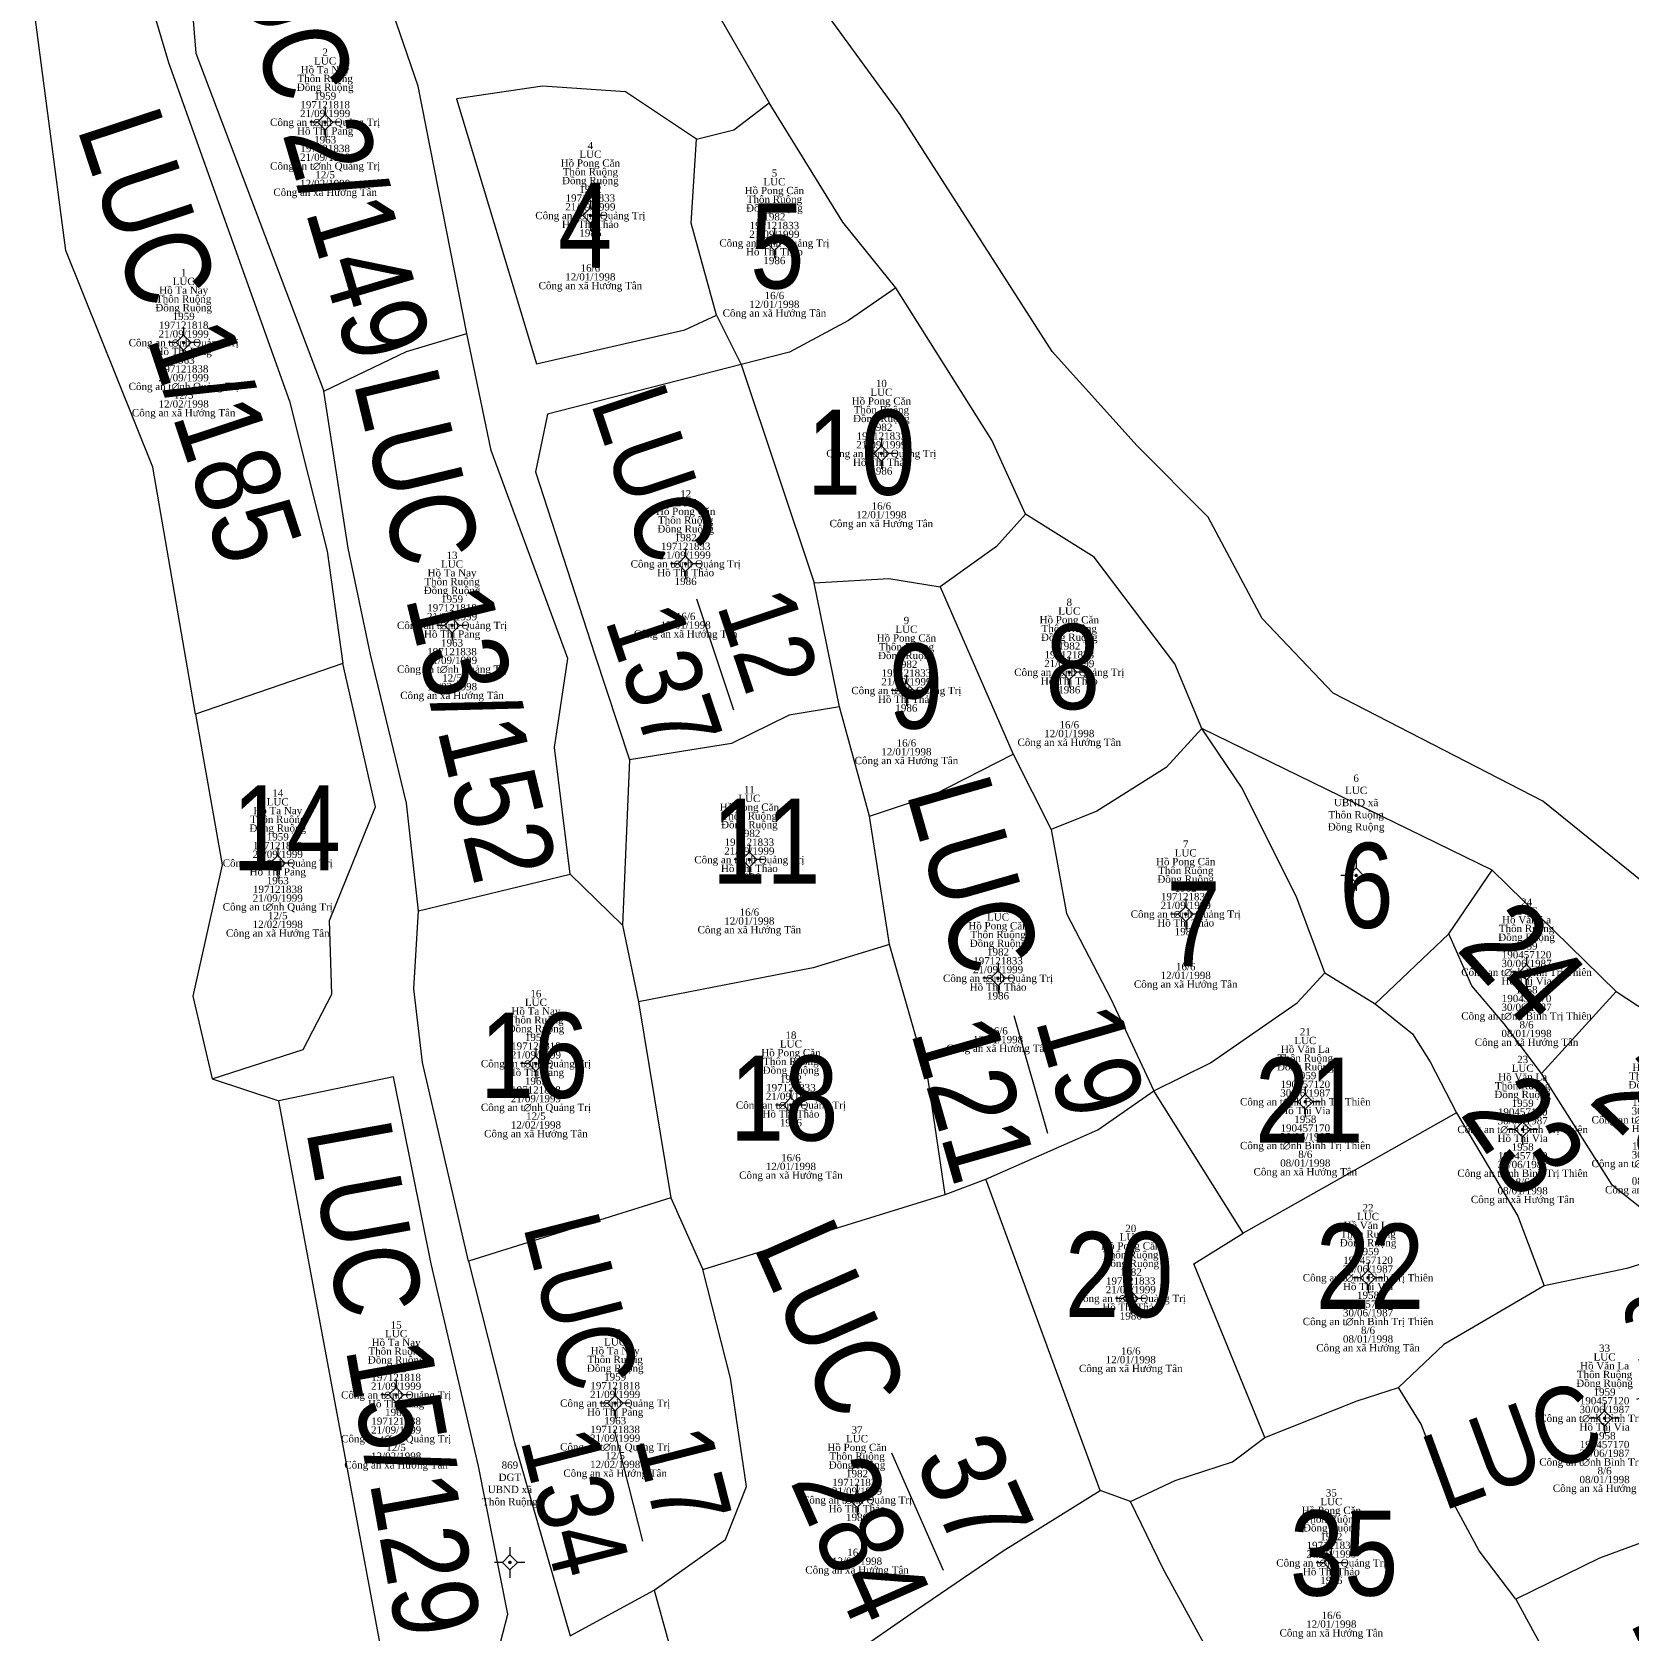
# Model space of a CAD drawing. Header units: metres. Extents: x 545779 to 547235, y 1841259 to 1843294.
# Drawn here: x 546149.7 to 546215.3, y 1842861.8 to 1842927.6 of the extents above; entities that cross this region are included whole.
import ezdxf
from ezdxf.enums import TextEntityAlignment as Align

# ---------------------------------------------------------------- set-up
doc = ezdxf.new("R2010")
doc.units = ezdxf.units.M
doc.header["$MEASUREMENT"] = 0
for name, color, linetype, lineweight in [('Level 10', 7, 'Continuous', 0), ('Level 11', 7, 'Continuous', 0), ('Level 13', 7, 'Continuous', 0), ('Level 15', 7, 'Continuous', 0), ('Level 23', 7, 'Continuous', 0), ('Level 31', 7, 'Continuous', 0)]:
    doc.layers.add(name, color=color, linetype=linetype, lineweight=lineweight)
doc.styles.add('Style-vnarialNarrowI', font='vnarialNarrowI.shx')
doc.styles.add('Style-Vntimei', font='Vntimei.shx')

# ---------------------------------------------------------------- blocks, each defined once
blk = doc.blocks.new('N_THUA')
at = {"layer": 'Level 13', "color": 230, "linetype": 'Continuous', "lineweight": 0, "style": 'Style-vnarialNarrowI'}
blk.add_text('LUC 1/185', height=3.499925, rotation=0.000048, dxfattribs=at).set_placement((0.154738, -0.007805), align=Align.MIDDLE_CENTER)
blk = doc.blocks.new('N_THUA_1')
at = {"layer": 'Level 13', "color": 230, "linetype": 'Continuous', "lineweight": 0, "style": 'Style-vnarialNarrowI'}
blk.add_text('LUC 2/149', height=3.499971, rotation=359.999907, dxfattribs=at).set_placement((0.140925, 0.004217), align=Align.MIDDLE_CENTER)
blk = doc.blocks.new('N_THUA_5')
at = {"layer": 'Level 13', "color": 230, "linetype": 'Continuous', "lineweight": 0, "style": 'Style-vnarialNarrowI'}
blk.add_text('4', height=3.49998, dxfattribs=at).set_placement((0.097697, -0.00001), align=Align.MIDDLE_CENTER)
blk = doc.blocks.new('N_THUA_7')
at = {"layer": 'Level 13', "color": 230, "linetype": 'Continuous', "lineweight": 0, "style": 'Style-vnarialNarrowI'}
blk.add_text('5', height=3.49998, dxfattribs=at).set_placement((0.149127, -0.00001), align=Align.MIDDLE_CENTER)
blk = doc.blocks.new('N_THUA_9')
at = {"layer": 'Level 13', "color": 230, "linetype": 'Continuous', "lineweight": 0, "style": 'Style-vnarialNarrowI'}
blk.add_text('6', height=3.49998, dxfattribs=at).set_placement((0.169075, -0.00001), align=Align.MIDDLE_CENTER)
blk = doc.blocks.new('N_THUA_11')
at = {"layer": 'Level 13', "color": 230, "linetype": 'Continuous', "lineweight": 0, "style": 'Style-vnarialNarrowI'}
blk.add_text('7', height=3.49998, dxfattribs=at).set_placement((0.23957, -0.00001), align=Align.MIDDLE_CENTER)
blk = doc.blocks.new('N_THUA_13')
at = {"layer": 'Level 13', "color": 230, "linetype": 'Continuous', "lineweight": 0, "style": 'Style-vnarialNarrowI'}
blk.add_text('8', height=3.49998, dxfattribs=at).set_placement((0.168527, -0.00001), align=Align.MIDDLE_CENTER)
blk = doc.blocks.new('N_THUA_15')
at = {"layer": 'Level 13', "color": 230, "linetype": 'Continuous', "lineweight": 0, "style": 'Style-vnarialNarrowI'}
blk.add_text('9', height=3.49998, dxfattribs=at).set_placement((0.133586, -0.00001), align=Align.MIDDLE_CENTER)
blk = doc.blocks.new('N_THUA_17')
at = {"layer": 'Level 13', "color": 230, "linetype": 'Continuous', "lineweight": 0, "style": 'Style-vnarialNarrowI'}
blk.add_text('10', height=3.49998, dxfattribs=at).set_placement((0.12984, -0.00001), align=Align.MIDDLE_CENTER)
blk = doc.blocks.new('N_THUA_19')
at = {"layer": 'Level 13', "color": 230, "linetype": 'Continuous', "lineweight": 0, "style": 'Style-vnarialNarrowI'}
blk.add_text('11', height=3.49998, dxfattribs=at).set_placement((0.30984, -0.00001), align=Align.MIDDLE_CENTER)
blk = doc.blocks.new('N_THUA_20')
at = {"layer": 'Level 13', "color": 230, "linetype": 'Continuous', "lineweight": 13, "flags": 128}
blk.add_lwpolyline([(-1.654936, -0.009442), (3.69987, -0.005971)], dxfattribs=at)
at = {"layer": 'Level 13', "color": 230, "linetype": 'Continuous', "lineweight": 0, "style": 'Style-vnarialNarrowI'}
blk.add_text('12', height=3.499941, rotation=0.000213, dxfattribs=at).set_placement((1.14935, 0.770284), align=Align.CENTER)
blk.add_text('LUC ', height=3.499941, rotation=0.000213, dxfattribs=at).set_placement((-2.583388, -0.013576), align=Align.MIDDLE_RIGHT)
blk.add_text('137', height=3.499941, rotation=0.000213, dxfattribs=at).set_placement((1.288443, -0.792198), align=Align.TOP_CENTER)
blk = doc.blocks.new('N_THUA_21')
at = {"layer": 'Level 13', "color": 230, "linetype": 'Continuous', "lineweight": 0, "style": 'Style-vnarialNarrowI'}
blk.add_text('LUC 13/152', height=3.499985, rotation=359.999989, dxfattribs=at).set_placement((0.120736, 0.008025), align=Align.MIDDLE_CENTER)
blk = doc.blocks.new('N_THUA_23')
at = {"layer": 'Level 13', "color": 230, "linetype": 'Continuous', "lineweight": 0, "style": 'Style-vnarialNarrowI'}
blk.add_text('14', height=3.49998, dxfattribs=at).set_placement((0.102549, -0.00001), align=Align.MIDDLE_CENTER)
blk = doc.blocks.new('N_THUA_24')
at = {"layer": 'Level 13', "color": 230, "linetype": 'Continuous', "lineweight": 0, "style": 'Style-vnarialNarrowI'}
blk.add_text('LUC 15/129', height=3.499979, rotation=0.00013, dxfattribs=at).set_placement((0.153098, 0.006781), align=Align.MIDDLE_CENTER)
blk = doc.blocks.new('N_THUA_26')
at = {"layer": 'Level 13', "color": 230, "linetype": 'Continuous', "lineweight": 0, "style": 'Style-vnarialNarrowI'}
blk.add_text('16', height=3.49998, dxfattribs=at).set_placement((0.173927, -0.00001), align=Align.MIDDLE_CENTER)
blk = doc.blocks.new('N_THUA_27')
at = {"layer": 'Level 13', "color": 230, "linetype": 'Continuous', "lineweight": 13, "flags": 128}
blk.add_lwpolyline([(-1.676254, -0.008239), (3.576077, -0.006139)], dxfattribs=at)
at = {"layer": 'Level 13', "color": 230, "linetype": 'Continuous', "lineweight": 0, "style": 'Style-vnarialNarrowI'}
blk.add_text('17', height=3.499746, rotation=0.000051, dxfattribs=at).set_placement((1.180927, 0.779599), align=Align.CENTER)
blk.add_text('LUC ', height=3.499746, rotation=0.000051, dxfattribs=at).set_placement((-2.611557, -0.003556), align=Align.MIDDLE_RIGHT)
blk.add_text('134', height=3.499746, rotation=0.000051, dxfattribs=at).set_placement((1.054669, -0.790245), align=Align.TOP_CENTER)
blk = doc.blocks.new('N_THUA_29')
at = {"layer": 'Level 13', "color": 230, "linetype": 'Continuous', "lineweight": 0, "style": 'Style-vnarialNarrowI'}
blk.add_text('18', height=3.49998, dxfattribs=at).set_placement((0.163379, -0.00001), align=Align.MIDDLE_CENTER)
blk = doc.blocks.new('N_THUA_30')
at = {"layer": 'Level 13', "color": 230, "linetype": 'Continuous', "lineweight": 13, "flags": 128}
blk.add_lwpolyline([(-1.696407, -0.002911), (3.33924, 0.000366)], dxfattribs=at)
at = {"layer": 'Level 13', "color": 230, "linetype": 'Continuous', "lineweight": 0, "style": 'Style-vnarialNarrowI'}
blk.add_text('19', height=3.499864, rotation=0.000033, dxfattribs=at).set_placement((0.961796, 0.783925), align=Align.CENTER)
blk.add_text('LUC ', height=3.499864, rotation=0.000033, dxfattribs=at).set_placement((-2.598286, 0.00369), align=Align.MIDDLE_RIGHT)
blk.add_text('121', height=3.499864, rotation=0.000033, dxfattribs=at).set_placement((1.127383, -0.774515), align=Align.TOP_CENTER)
blk = doc.blocks.new('N_THUA_32')
at = {"layer": 'Level 13', "color": 230, "linetype": 'Continuous', "lineweight": 0, "style": 'Style-vnarialNarrowI'}
blk.add_text('20', height=3.49998, dxfattribs=at).set_placement((0.12984, -0.00001), align=Align.MIDDLE_CENTER)
blk = doc.blocks.new('N_THUA_34')
at = {"layer": 'Level 13', "color": 230, "linetype": 'Continuous', "lineweight": 0, "style": 'Style-vnarialNarrowI'}
blk.add_text('21', height=3.49998, dxfattribs=at).set_placement((0.30984, -0.00001), align=Align.MIDDLE_CENTER)
blk = doc.blocks.new('N_THUA_36')
at = {"layer": 'Level 13', "color": 230, "linetype": 'Continuous', "lineweight": 0, "style": 'Style-vnarialNarrowI'}
blk.add_text('22', height=3.49998, dxfattribs=at).set_placement((0.112964, -0.00001), align=Align.MIDDLE_CENTER)
blk = doc.blocks.new('N_THUA_38')
at = {"layer": 'Level 13', "color": 230, "linetype": 'Continuous', "lineweight": 0, "style": 'Style-vnarialNarrowI'}
blk.add_text('23', height=3.49986, rotation=304.167522, dxfattribs=at).set_placement((0.063393, -0.090547), align=Align.MIDDLE_CENTER)
blk = doc.blocks.new('N_THUA_40')
at = {"layer": 'Level 13', "color": 230, "linetype": 'Continuous', "lineweight": 0, "style": 'Style-vnarialNarrowI'}
blk.add_text('24', height=3.49998, rotation=311.830506, dxfattribs=at).set_placement((0.066253, -0.073656), align=Align.MIDDLE_CENTER)
blk = doc.blocks.new('N_THUA_42')
at = {"layer": 'Level 13', "color": 230, "linetype": 'Continuous', "lineweight": 0, "style": 'Style-vnarialNarrowI'}
blk.add_text('25', height=3.49998, rotation=316.353192, dxfattribs=at).set_placement((0.105693, -0.102239), align=Align.MIDDLE_CENTER)
blk = doc.blocks.new('N_THUA_54')
at = {"layer": 'Level 13', "color": 230, "linetype": 'Continuous', "lineweight": 13, "flags": 128}
blk.add_lwpolyline([(-1.670059, -0.005366), (3.579082, -0.002694)], dxfattribs=at)
at = {"layer": 'Level 13', "color": 230, "linetype": 'Continuous', "lineweight": 0, "style": 'Style-vnarialNarrowI'}
blk.add_text('32', height=3.499661, rotation=359.999858, dxfattribs=at).set_placement((1.074168, 0.771259), align=Align.CENTER)
blk.add_text('LUC ', height=3.499661, rotation=359.999858, dxfattribs=at).set_placement((-2.614709, -0.009498), align=Align.MIDDLE_RIGHT)
blk.add_text('144', height=3.499661, rotation=359.999858, dxfattribs=at).set_placement((1.067265, -0.788259), align=Align.TOP_CENTER)
blk = doc.blocks.new('N_THUA_55')
at = {"layer": 'Level 13', "color": 230, "linetype": 'Continuous', "lineweight": 13, "flags": 128}
blk.add_lwpolyline([(-1.669816, -0.000046), (3.649123, 0.004389)], dxfattribs=at)
at = {"layer": 'Level 13', "color": 230, "linetype": 'Continuous', "lineweight": 0, "style": 'Style-vnarialNarrowI'}
blk.add_text('33', height=3.499942, rotation=359.999855, dxfattribs=at).set_placement((1.083592, 0.777384), align=Align.CENTER)
blk.add_text('LUC ', height=3.499942, rotation=359.999855, dxfattribs=at).set_placement((-2.611281, -0.001055), align=Align.MIDDLE_RIGHT)
blk.add_text('150', height=3.499942, rotation=359.999855, dxfattribs=at).set_placement((1.115191, -0.788864), align=Align.TOP_CENTER)
blk = doc.blocks.new('N_THUA_58')
at = {"layer": 'Level 13', "color": 230, "linetype": 'Continuous', "lineweight": 0, "style": 'Style-vnarialNarrowI'}
blk.add_text('35', height=3.49998, dxfattribs=at).set_placement((0.143979, -0.00001), align=Align.MIDDLE_CENTER)
blk = doc.blocks.new('N_THUA_60')
at = {"layer": 'Level 13', "color": 230, "linetype": 'Continuous', "lineweight": 13, "flags": 128}
blk.add_lwpolyline([(-1.679412, 0.009143), (3.586215, 0.001555)], dxfattribs=at)
at = {"layer": 'Level 13', "color": 230, "linetype": 'Continuous', "lineweight": 0, "style": 'Style-vnarialNarrowI'}
blk.add_text('37', height=3.499866, rotation=0.000319, dxfattribs=at).set_placement((1.176782, 0.752276), align=Align.CENTER)
blk.add_text('LUC ', height=3.499866, rotation=0.000319, dxfattribs=at).set_placement((-2.628343, -0.023084), align=Align.MIDDLE_RIGHT)
blk.add_text('284', height=3.499866, rotation=0.000319, dxfattribs=at).set_placement((1.041026, -0.798686), align=Align.TOP_CENTER)
blk = doc.blocks.new('CENTRD')
at = {"layer": 'Level 11', "linetype": 'Continuous', "lineweight": 0}
h = blk.add_hatch(color=3, dxfattribs=at)
edge = h.paths.add_edge_path()
edge.add_arc((-0.0025, 0), 1.500056, 0, 360)
at = {"layer": 'Level 11', "color": 3, "linetype": 'Continuous', "lineweight": 0}
for p, q in [((-6.200231, 0), (-12.600469, 0)), ((0, 6.200231), (-6.200231, 0)), ((-6.200231, 0), (0, -6.200231)), ((0, 12.600469), (0, 6.200231)), ((6.200231, 0), (0, 6.200231)), ((0, -6.200231), (6.200231, 0)), ((12.400462, 0), (6.200231, 0)), ((0, -6.200231), (0, -12.600469))]:
    blk.add_line(p, q, dxfattribs=at)

msp = doc.modelspace()

# ---------------------------------------------------------------- linework, layer by layer
at = {"layer": 'Level 10', "color": 7, "linetype": 'Continuous', "lineweight": 0, "flags": 128}
for points in [[(546167.55, 1842915.17), (546165.55, 1842925.35), (546162.31, 1842934.77)], [(546155.99, 1842931.74), (546156.4, 1842926.71), (546161.66, 1842912.8)], [(546156.39, 1842899.51), (546154.63, 1842909.68), (546151.06, 1842918.59), (546149.66, 1842929.25), (546153.85, 1842931.14)], [(546153.85, 1842931.14), (546155.27, 1842926.32), (546160.26, 1842912.39), (546161.8, 1842906.22), (546162.45, 1842901.6)], [(546176.99, 1842923.17), (546174.08, 1842925.12), (546170.66, 1842925.35), (546167.12, 1842924.83), (546170.42, 1842913.93), (546176.52, 1842915.33), (546177.82, 1842915.93)], [(546176.99, 1842923.17), (546178.53, 1842923.55), (546179.98, 1842924.67)], [(546177.82, 1842915.93), (546176.78, 1842919.71), (546176.99, 1842923.17)], [(546185.2, 1842917.05), (546183.25, 1842915.71), (546180.82, 1842914.41), (546178.84, 1842913.9)], [(546177.82, 1842915.93), (546178.84, 1842913.9)], [(546161.66, 1842912.8), (546165.07, 1842914.43), (546167.55, 1842915.17)], [(546171.8, 1842892.93), (546171.15, 1842898.14), (546171.71, 1842901.8), (546168.55, 1842910.36), (546167.55, 1842915.17)], [(546178.84, 1842913.9), (546170.86, 1842911.86), (546170.37, 1842909.49), (546172.82, 1842901.96), (546174.24, 1842897.64)], [(546178.84, 1842913.9), (546181.84, 1842904.92)], [(546165.56, 1842891.42), (546165.07, 1842895.85), (546163.58, 1842901.97), (546162.67, 1842906.34), (546161.66, 1842912.8)], [(546190.53, 1842907.74), (546189.34, 1842906.42), (546187.02, 1842904.75)], [(546181.84, 1842904.92), (546184.91, 1842905.1), (546187.02, 1842904.75)], [(546182.88, 1842899.82), (546181.84, 1842904.92)], [(546187.02, 1842904.75), (546190.02, 1842897.87)], [(546162.45, 1842901.6), (546156.39, 1842899.51)], [(546157.07, 1842884.51), (546160.82, 1842885.72), (546162, 1842888), (546161.9, 1842891.02), (546163.79, 1842895.7), (546162.45, 1842901.6)], [(546182.88, 1842899.82), (546180.81, 1842899.47), (546178.43, 1842898.31), (546174.24, 1842897.64)], [(546184.11, 1842895.32), (546182.88, 1842899.82)], [(546156.39, 1842899.51), (546157.48, 1842893.31), (546156.28, 1842887.91), (546157.07, 1842884.51)], [(546197.78, 1842898.92), (546196.32, 1842897.32), (546193.46, 1842895.53), (546191.58, 1842894.77)], [(546202.84, 1842888.87), (546201.69, 1842891.96), (546199.44, 1842896.47), (546197.78, 1842898.92)], [(546184.11, 1842895.32), (546186.74, 1842896.2), (546190.02, 1842897.87)], [(546190.02, 1842897.87), (546191.58, 1842894.77)], [(546174.24, 1842897.64), (546173.95, 1842890.84)], [(546184.94, 1842890.04), (546184.11, 1842895.32)], [(546191.58, 1842894.77), (546192.22, 1842891.32), (546194.06, 1842887.77), (546195.81, 1842884.02)], [(546165.56, 1842891.42), (546171.8, 1842892.93)], [(546171.8, 1842892.93), (546173.95, 1842890.84)], [(546207.94, 1842890.48), (546209.73, 1842893.1)], [(546167.62, 1842877.01), (546165.73, 1842885.19), (546165.37, 1842888.21), (546165.56, 1842891.42)], [(546173.95, 1842890.84), (546174.61, 1842887.68)], [(546184.94, 1842890.04), (546181.79, 1842889.08), (546174.61, 1842887.68)], [(546187.23, 1842879.76), (546186.53, 1842884.49), (546184.94, 1842890.04)], [(546204.92, 1842887.6), (546207.94, 1842890.48)], [(546211.75, 1842884.73), (546210.22, 1842886.77), (546208.89, 1842888.34), (546207.94, 1842890.48)], [(546195.81, 1842884.02), (546198.14, 1842885.17), (546201.7, 1842887.64), (546202.84, 1842888.87)], [(546202.84, 1842888.87), (546204.92, 1842887.6)], [(546211.75, 1842884.73), (546214.82, 1842888.1)], [(546174.61, 1842887.68), (546175.94, 1842879.62)], [(546204.92, 1842887.6), (546206.45, 1842886.37), (546207.17, 1842885.21), (546208.26, 1842883.12)], [(546217.93, 1842877.55), (546214.68, 1842880.13), (546211.75, 1842884.73)], [(546157.07, 1842884.51), (546159.81, 1842883.61)], [(546165.44, 1842858.17), (546168.62, 1842860.1), (546169.24, 1842862.49), (546168.03, 1842868.58), (546166.08, 1842876.9), (546164.53, 1842884.59), (546159.81, 1842883.61)], [(546188.9, 1842880.38), (546193.51, 1842882.42), (546195.81, 1842884.02)], [(546199.49, 1842878.17), (546195.81, 1842884.02)], [(546165.44, 1842858.17), (546164.21, 1842860), (546159.81, 1842883.61)], [(546208.26, 1842883.12), (546199.49, 1842878.17)], [(546208.26, 1842883.12), (546210.78, 1842878.86), (546211.86, 1842875.99)], [(546187.23, 1842879.76), (546188.9, 1842880.38)], [(546193.6, 1842867.58), (546188.9, 1842880.38)], [(546175.94, 1842879.62), (546167.62, 1842877.01)], [(546175.94, 1842879.62), (546177.26, 1842876.67)], [(546177.26, 1842876.67), (546187.23, 1842879.76)], [(546200.37, 1842869.76), (546197.45, 1842876.9), (546199.49, 1842878.17)], [(546217.93, 1842877.55), (546215.26, 1842876.71), (546211.86, 1842875.99)], [(546167.62, 1842877.01), (546169.49, 1842869.59), (546171.8, 1842861.6), (546175.26, 1842863.48)], [(546175.26, 1842863.48), (546178.19, 1842865.56), (546179.05, 1842867.74), (546178.4, 1842872.2), (546177.26, 1842876.67)], [(546211.86, 1842875.99), (546207.74, 1842873.58), (546205.87, 1842871.81)], [(546200.37, 1842869.76), (546204.17, 1842871.27), (546205.87, 1842871.81)], [(546210.7, 1842863.11), (546209.19, 1842865.09), (546207.88, 1842867.53), (546206.8, 1842870.3), (546205.87, 1842871.81)], [(546194.85, 1842867.12), (546196.69, 1842867.99), (546199.05, 1842868.75), (546200.37, 1842869.76)], [(546222.89, 1842868.72), (546220.35, 1842867.08), (546214.14, 1842864.79), (546210.7, 1842863.11)], [(546184.76, 1842852.07), (546184.08, 1842855.65), (546182.52, 1842860.23), (546186.04, 1842862.67), (546189.61, 1842865.09), (546193.6, 1842867.58)], [(546194.85, 1842867.12), (546193.6, 1842867.58)], [(546200.44, 1842857.59), (546198.43, 1842860.27), (546196.19, 1842864.35), (546194.85, 1842867.12)], [(546175.26, 1842863.48), (546176.98, 1842857.23), (546179.48, 1842850.93)], [(546210.7, 1842863.11), (546211.74, 1842861.18)]]:
    msp.add_lwpolyline(points, dxfattribs=at)
at = {"layer": 'Level 23', "color": 12, "linetype": 'Continuous', "lineweight": 0, "flags": 128}
for points in [[(546155.99, 1842931.74), (546156.4, 1842926.71), (546161.66, 1842912.8)], [(546153.85, 1842931.14), (546155.27, 1842926.32), (546160.26, 1842912.39), (546161.8, 1842906.22), (546162.45, 1842901.6)], [(546165.56, 1842891.42), (546165.07, 1842895.85), (546163.58, 1842901.97), (546162.67, 1842906.34), (546161.66, 1842912.8)], [(546157.07, 1842884.51), (546160.82, 1842885.72), (546162, 1842888), (546161.9, 1842891.02), (546163.79, 1842895.7), (546162.45, 1842901.6)], [(546167.62, 1842877.01), (546165.73, 1842885.19), (546165.37, 1842888.21), (546165.56, 1842891.42)], [(546157.07, 1842884.51), (546159.81, 1842883.61)], [(546165.44, 1842858.17), (546168.62, 1842860.1), (546169.24, 1842862.49), (546168.03, 1842868.58), (546166.08, 1842876.9), (546164.53, 1842884.59), (546159.81, 1842883.61)], [(546167.62, 1842877.01), (546169.49, 1842869.59), (546171.8, 1842861.6), (546175.26, 1842863.48)], [(546175.26, 1842863.48), (546176.98, 1842857.23), (546179.48, 1842850.93)]]:
    msp.add_lwpolyline(points, dxfattribs=at)
at = {"layer": 'Level 31', "color": 4, "linetype": 'Continuous', "lineweight": 0, "flags": 128}
for points in [[(546245.77, 1842830.13), (546245.48, 1842841.52), (546243.12, 1842851.27), (546239.36, 1842859.89), (546233.65, 1842870.18), (546230.45, 1842873.66), (546226.42, 1842881.04), (546219.05, 1842890.08), (546211.81, 1842895.93), (546203.19, 1842900.38), (546200.26, 1842903.45), (546198.04, 1842907.62), (546195.12, 1842910.55), (546191.63, 1842914.44), (546185.37, 1842924.18), (546179.39, 1842932.4), (546170.76, 1842940.89), (546167, 1842939.08)], [(546167, 1842939.08), (546172.15, 1842934.49), (546177.3, 1842929.34), (546179.98, 1842924.67)], [(546185.2, 1842917.05), (546183.01, 1842919.75), (546179.98, 1842924.67)], [(546190.53, 1842907.74), (546189.14, 1842910.79), (546185.2, 1842917.05)], [(546197.78, 1842898.92), (546196.67, 1842901.58), (546193.35, 1842905.98), (546190.53, 1842907.74)], [(546209.73, 1842893.1), (546197.78, 1842898.92)], [(546209.73, 1842893.1), (546214.82, 1842888.1)], [(546214.82, 1842888.1), (546216.58, 1842886.95), (546219.25, 1842884.05), (546221.55, 1842881.34)]]:
    msp.add_lwpolyline(points, dxfattribs=at)

# ---------------------------------------------------------------- block references
at = {"layer": 'Level 11', "color": 3, "linetype": 'Continuous', "lineweight": 0, "xscale": 0.049998, "yscale": 0.049998, "zscale": 0.049998}
for p in [(546161.72, 1842923.87), (546172.63, 1842920.03), (546180.2, 1842918.9), (546155.9, 1842914.8), (546184.6, 1842910.24), (546176.55, 1842905.7), (546166.94, 1842903.17), (546192.33, 1842901.24), (546185.63, 1842900.49), (546159.77, 1842893.39), (546179.17, 1842893.53), (546204.13, 1842892.88), (546197.12, 1842891.29), (546189.4, 1842888.65), (546211.14, 1842888.9), (546170.39, 1842885.14), (546180.88, 1842883.43), (546202.04, 1842883.57), (546210.98, 1842882.43), (546204.62, 1842876.33), (546194.86, 1842875.48), (546164.64, 1842871.51), (546173.65, 1842871.17), (546214.35, 1842870.55), (546183.6, 1842867.19), (546169.32, 1842864.62), (546203.11, 1842864.6)]:
    msp.add_blockref('CENTRD', p, dxfattribs=at)
at = {"layer": 'Level 13', "color": 230, "linetype": 'Continuous', "lineweight": 0}
for name, p, xscale, yscale, zscale, rotation in [('N_THUA_1', (546161.71, 1842923.61), 1.000002, 1.000002, 1.000002, 286.486957), ('N_THUA', (546156.13, 1842915.24), 0.999999, 0.999999, 0.999999, 288.342394), ('N_THUA_21', (546167.05, 1842903.31), 0.999998, 0.999998, 0.999998, 283.561786), ('N_THUA_20', (546177.47, 1842902.85), 0.899998, 0.899998, 0.899998, 288.47301), ('N_THUA_30', (546190.52, 1842885.49), 0.999999, 0.999999, 0.999999, 285.986259), ('N_THUA_27', (546173.99, 1842868.61), 0.899997, 0.899997, 0.899997, 284.307307), ('N_THUA_60', (546185.69, 1842867.58), 0.999998, 0.999998, 0.999998, 293.824086), ('N_THUA_55', (546217.09, 1842871.86), 0.899998, 0.899998, 0.899998, 20.242106), ('N_THUA_54', (546222.12, 1842863.24), 0.900001, 0.900001, 0.900001, 25.017037)]:
    msp.add_blockref(name, p, dxfattribs=dict(at, xscale=xscale, yscale=yscale, zscale=zscale, rotation=rotation))
for name, p in [('N_THUA_5', (546172.32, 1842919.63)), ('N_THUA_7', (546180.17, 1842918.78)), ('N_THUA_17', (546183.64, 1842910.29)), ('N_THUA_13', (546192.31, 1842901.47)), ('N_THUA_15', (546185.89, 1842900.67)), ('N_THUA_23', (546160.03, 1842894.84)), ('N_THUA_19', (546179.55, 1842894.29)), ('N_THUA_9', (546204.39, 1842892.47)), ('N_THUA_11', (546197.2, 1842890.89)), ('N_THUA_40', (546210.93, 1842889.42)), ('N_THUA_26', (546170.14, 1842885.48)), ('N_THUA_29', (546180.44, 1842883.72)), ('N_THUA_34', (546201.89, 1842883.63)), ('N_THUA_42', (546216.35, 1842883.41)), ('N_THUA_38', (546211, 1842882.32)), ('N_THUA_32', (546194.25, 1842876.46)), ('N_THUA_36', (546204.59, 1842876.8)), ('N_THUA_58', (546203.49, 1842865))]:
    msp.add_blockref(name, p, dxfattribs=at)
at = {"layer": 'Level 13', "color": 230, "linetype": 'Continuous', "lineweight": 0, "rotation": 280.227218}
msp.add_blockref('N_THUA_24', (546164.52, 1842872.33), dxfattribs=at)

# ---------------------------------------------------------------- texts
at = {"layer": 'Level 15', "color": 3, "linetype": 'Continuous', "lineweight": 0, "char_height": 0.3, "attachment_point": 5, "line_spacing_factor": 0.72, "style": 'Style-Vntimei'}
for s, insert in [('2\\PLUC\\PHå Ta Nay\\PTh«n Ruéng\\P§ång Ruéng\\P1959\\P197121818\\P21/09/1999\\PC«ng an t∅nh Qu¶ng TrÞ\\PHå ThÞ Pang\\P1963\\P197121838\\P21/09/1999\\PC«ng an t∅nh Qu¶ng TrÞ\\P12/5\\P12/02/1998\\PC«ng an x· H\xadíng T©n\\P', (546161.72, 1842923.82)), ('4\\PLUC\\PHå Pong C¨n\\PTh«n Ruéng\\P§ång Ruéng\\P1982\\P197121833\\P21/09/1999\\PC«ng an t∅nh Qu¶ng TrÞ\\PHå ThÞ Th¶o\\P1986\\P \\P \\P \\P16/6\\P12/01/1998\\PC«ng an x· H\xadíng T©n\\P', (546172.63, 1842919.98)), ('5\\PLUC\\PHå Pong C¨n\\PTh«n Ruéng\\P§ång Ruéng\\P1982\\P197121833\\P21/09/1999\\PC«ng an t∅nh Qu¶ng TrÞ\\PHå ThÞ Th¶o\\P1986\\P \\P \\P \\P16/6\\P12/01/1998\\PC«ng an x· H\xadíng T©n\\P', (546180.2, 1842918.85)), ('1\\PLUC\\PHå Ta Nay\\PTh«n Ruéng\\P§ång Ruéng\\P1959\\P197121818\\P21/09/1999\\PC«ng an t∅nh Qu¶ng TrÞ\\PHå ThÞ Pang\\P1963\\P197121838\\P21/09/1999\\PC«ng an t∅nh Qu¶ng TrÞ\\P12/5\\P12/02/1998\\PC«ng an x· H\xadíng T©n\\P', (546155.9, 1842914.75)), ('10\\PLUC\\PHå Pong C¨n\\PTh«n Ruéng\\P§ång Ruéng\\P1982\\P197121833\\P21/09/1999\\PC«ng an t∅nh Qu¶ng TrÞ\\PHå ThÞ Th¶o\\P1986\\P \\P \\P \\P16/6\\P12/01/1998\\PC«ng an x· H\xadíng T©n\\P', (546184.6, 1842910.19)), ('12\\PLUC\\PHå Pong C¨n\\PTh«n Ruéng\\P§ång Ruéng\\P1982\\P197121833\\P21/09/1999\\PC«ng an t∅nh Qu¶ng TrÞ\\PHå ThÞ Th¶o\\P1986\\P \\P \\P \\P16/6\\P12/01/1998\\PC«ng an x· H\xadíng T©n\\P', (546176.55, 1842905.65)), ('13\\PLUC\\PHå Ta Nay\\PTh«n Ruéng\\P§ång Ruéng\\P1959\\P197121818\\P21/09/1999\\PC«ng an t∅nh Qu¶ng TrÞ\\PHå ThÞ Pang\\P1963\\P197121838\\P21/09/1999\\PC«ng an t∅nh Qu¶ng TrÞ\\P12/5\\P12/02/1998\\PC«ng an x· H\xadíng T©n\\P', (546166.94, 1842903.12)), ('8\\PLUC\\PHå Pong C¨n\\PTh«n Ruéng\\P§ång Ruéng\\P1982\\P197121833\\P21/09/1999\\PC«ng an t∅nh Qu¶ng TrÞ\\PHå ThÞ Th¶o\\P1986\\P \\P \\P \\P16/6\\P12/01/1998\\PC«ng an x· H\xadíng T©n\\P', (546192.33, 1842901.19)), ('9\\PLUC\\PHå Pong C¨n\\PTh«n Ruéng\\P§ång Ruéng\\P1982\\P197121833\\P21/09/1999\\PC«ng an t∅nh Qu¶ng TrÞ\\PHå ThÞ Th¶o\\P1986\\P \\P \\P \\P16/6\\P12/01/1998\\PC«ng an x· H\xadíng T©n\\P', (546185.63, 1842900.44)), ('11\\PLUC\\PHå Pong C¨n\\PTh«n Ruéng\\P§ång Ruéng\\P1982\\P197121833\\P21/09/1999\\PC«ng an t∅nh Qu¶ng TrÞ\\PHå ThÞ Th¶o\\P1986\\P \\P \\P \\P16/6\\P12/01/1998\\PC«ng an x· H\xadíng T©n\\P', (546179.17, 1842893.48)), ('14\\PLUC\\PHå Ta Nay\\PTh«n Ruéng\\P§ång Ruéng\\P1959\\P197121818\\P21/09/1999\\PC«ng an t∅nh Qu¶ng TrÞ\\PHå ThÞ Pang\\P1963\\P197121838\\P21/09/1999\\PC«ng an t∅nh Qu¶ng TrÞ\\P12/5\\P12/02/1998\\PC«ng an x· H\xadíng T©n\\P', (546159.77, 1842893.34)), ('7\\PLUC\\PHå Pong C¨n\\PTh«n Ruéng\\P§ång Ruéng\\P1982\\P197121833\\P21/09/1999\\PC«ng an t∅nh Qu¶ng TrÞ\\PHå ThÞ Th¶o\\P1986\\P \\P \\P \\P16/6\\P12/01/1998\\PC«ng an x· H\xadíng T©n\\P', (546197.12, 1842891.24)), ('24\\PLUC\\PHå V¨n La\\PTh«n Ruéng\\P§ång Ruéng\\P1959\\P190457120\\P30/06/1987\\PC«ng an t∅nh B×nh TrÞ Thiªn\\PHå ThÞ Via\\P1958\\P190457170\\P30/06/1987\\PC«ng an t∅nh B×nh TrÞ Thiªn\\P8/6\\P08/01/1998\\PC«ng an x· H\xadíng T©n\\P', (546211.14, 1842888.85)), ('19\\PLUC\\PHå Pong C¨n\\PTh«n Ruéng\\P§ång Ruéng\\P1982\\P197121833\\P21/09/1999\\PC«ng an t∅nh Qu¶ng TrÞ\\PHå ThÞ Th¶o\\P1986\\P \\P \\P \\P16/6\\P12/01/1998\\PC«ng an x· H\xadíng T©n\\P', (546189.4, 1842888.6)), ('16\\PLUC\\PHå Ta Nay\\PTh«n Ruéng\\P§ång Ruéng\\P1959\\P197121818\\P21/09/1999\\PC«ng an t∅nh Qu¶ng TrÞ\\PHå ThÞ Pang\\P1963\\P197121838\\P21/09/1999\\PC«ng an t∅nh Qu¶ng TrÞ\\P12/5\\P12/02/1998\\PC«ng an x· H\xadíng T©n\\P', (546170.39, 1842885.09)), ('18\\PLUC\\PHå Pong C¨n\\PTh«n Ruéng\\P§ång Ruéng\\P1982\\P197121833\\P21/09/1999\\PC«ng an t∅nh Qu¶ng TrÞ\\PHå ThÞ Th¶o\\P1986\\P \\P \\P \\P16/6\\P12/01/1998\\PC«ng an x· H\xadíng T©n\\P', (546180.88, 1842883.38)), ('21\\PLUC\\PHå V¨n La\\PTh«n Ruéng\\P§ång Ruéng\\P1959\\P190457120\\P30/06/1987\\PC«ng an t∅nh B×nh TrÞ Thiªn\\PHå ThÞ Via\\P1958\\P190457170\\P30/06/1987\\PC«ng an t∅nh B×nh TrÞ Thiªn\\P8/6\\P08/01/1998\\PC«ng an x· H\xadíng T©n\\P', (546202.04, 1842883.52)), ('23\\PLUC\\PHå V¨n La\\PTh«n Ruéng\\P§ång Ruéng\\P1959\\P190457120\\P30/06/1987\\PC«ng an t∅nh B×nh TrÞ Thiªn\\PHå ThÞ Via\\P1958\\P190457170\\P30/06/1987\\PC«ng an t∅nh B×nh TrÞ Thiªn\\P8/6\\P08/01/1998\\PC«ng an x· H\xadíng T©n\\P', (546210.98, 1842882.38)), ('25\\PLUC\\PHå V¨n La\\PTh«n Ruéng\\P§ång Ruéng\\P1959\\P190457120\\P30/06/1987\\PC«ng an t∅nh B×nh TrÞ Thiªn\\PHå ThÞ Via\\P1958\\P190457170\\P30/06/1987\\PC«ng an t∅nh B×nh TrÞ Thiªn\\P8/6\\P08/01/1998\\PC«ng an x· H\xadíng T©n\\P', (546216.5, 1842882.78)), ('22\\PLUC\\PHå V¨n La\\PTh«n Ruéng\\P§ång Ruéng\\P1959\\P190457120\\P30/06/1987\\PC«ng an t∅nh B×nh TrÞ Thiªn\\PHå ThÞ Via\\P1958\\P190457170\\P30/06/1987\\PC«ng an t∅nh B×nh TrÞ Thiªn\\P8/6\\P08/01/1998\\PC«ng an x· H\xadíng T©n\\P', (546204.62, 1842876.28)), ('20\\PLUC\\PHå Pong C¨n\\PTh«n Ruéng\\P§ång Ruéng\\P1982\\P197121833\\P21/09/1999\\PC«ng an t∅nh Qu¶ng TrÞ\\PHå ThÞ Th¶o\\P1986\\P \\P \\P \\P16/6\\P12/01/1998\\PC«ng an x· H\xadíng T©n\\P', (546194.86, 1842875.43)), ('15\\PLUC\\PHå Ta Nay\\PTh«n Ruéng\\P§ång Ruéng\\P1959\\P197121818\\P21/09/1999\\PC«ng an t∅nh Qu¶ng TrÞ\\PHå ThÞ Pang\\P1963\\P197121838\\P21/09/1999\\PC«ng an t∅nh Qu¶ng TrÞ\\P12/5\\P12/02/1998\\PC«ng an x· H\xadíng T©n\\P', (546164.64, 1842871.46)), ('17\\PLUC\\PHå Ta Nay\\PTh«n Ruéng\\P§ång Ruéng\\P1959\\P197121818\\P21/09/1999\\PC«ng an t∅nh Qu¶ng TrÞ\\PHå ThÞ Pang\\P1963\\P197121838\\P21/09/1999\\PC«ng an t∅nh Qu¶ng TrÞ\\P12/5\\P12/02/1998\\PC«ng an x· H\xadíng T©n\\P', (546173.65, 1842871.12)), ('33\\PLUC\\PHå V¨n La\\PTh«n Ruéng\\P§ång Ruéng\\P1959\\P190457120\\P30/06/1987\\PC«ng an t∅nh B×nh TrÞ Thiªn\\PHå ThÞ Via\\P1958\\P190457170\\P30/06/1987\\PC«ng an t∅nh B×nh TrÞ Thiªn\\P8/6\\P08/01/1998\\PC«ng an x· H\xadíng T©n\\P', (546214.35, 1842870.5)), ('37\\PLUC\\PHå Pong C¨n\\PTh«n Ruéng\\P§ång Ruéng\\P1982\\P197121833\\P21/09/1999\\PC«ng an t∅nh Qu¶ng TrÞ\\PHå ThÞ Th¶o\\P1986\\P \\P \\P \\P16/6\\P12/01/1998\\PC«ng an x· H\xadíng T©n\\P', (546183.6, 1842867.14)), ('35\\PLUC\\PHå Pong C¨n\\PTh«n Ruéng\\P§ång Ruéng\\P1982\\P197121833\\P21/09/1999\\PC«ng an t∅nh Qu¶ng TrÞ\\PHå ThÞ Th¶o\\P1986\\P \\P \\P \\P16/6\\P12/01/1998\\PC«ng an x· H\xadíng T©n\\P', (546203.11, 1842864.55))]:
    msp.add_mtext(s, dxfattribs=dict(at, insert=insert))
at = {"layer": 'Level 15', "color": 3, "linetype": 'Continuous', "lineweight": 0, "char_height": 0.3, "attachment_point": 5, "style": 'Style-Vntimei'}
for s, insert in [('6\\PLUC\\PUBND x·\\PTh«n Ruéng\\P§ång Ruéng\\P \\P \\P \\P \\P \\P \\P \\P \\P \\P \\P \\P \\P', (546204.13, 1842892.83)), ('869\\PDGT\\PUBND x·\\PTh«n Ruéng\\P \\P \\P \\P \\P \\P \\P \\P \\P \\P \\P \\P \\P \\P', (546169.32, 1842864.57))]:
    msp.add_mtext(s, dxfattribs=dict(at, insert=insert))

doc.saveas('drawing.dxf')
